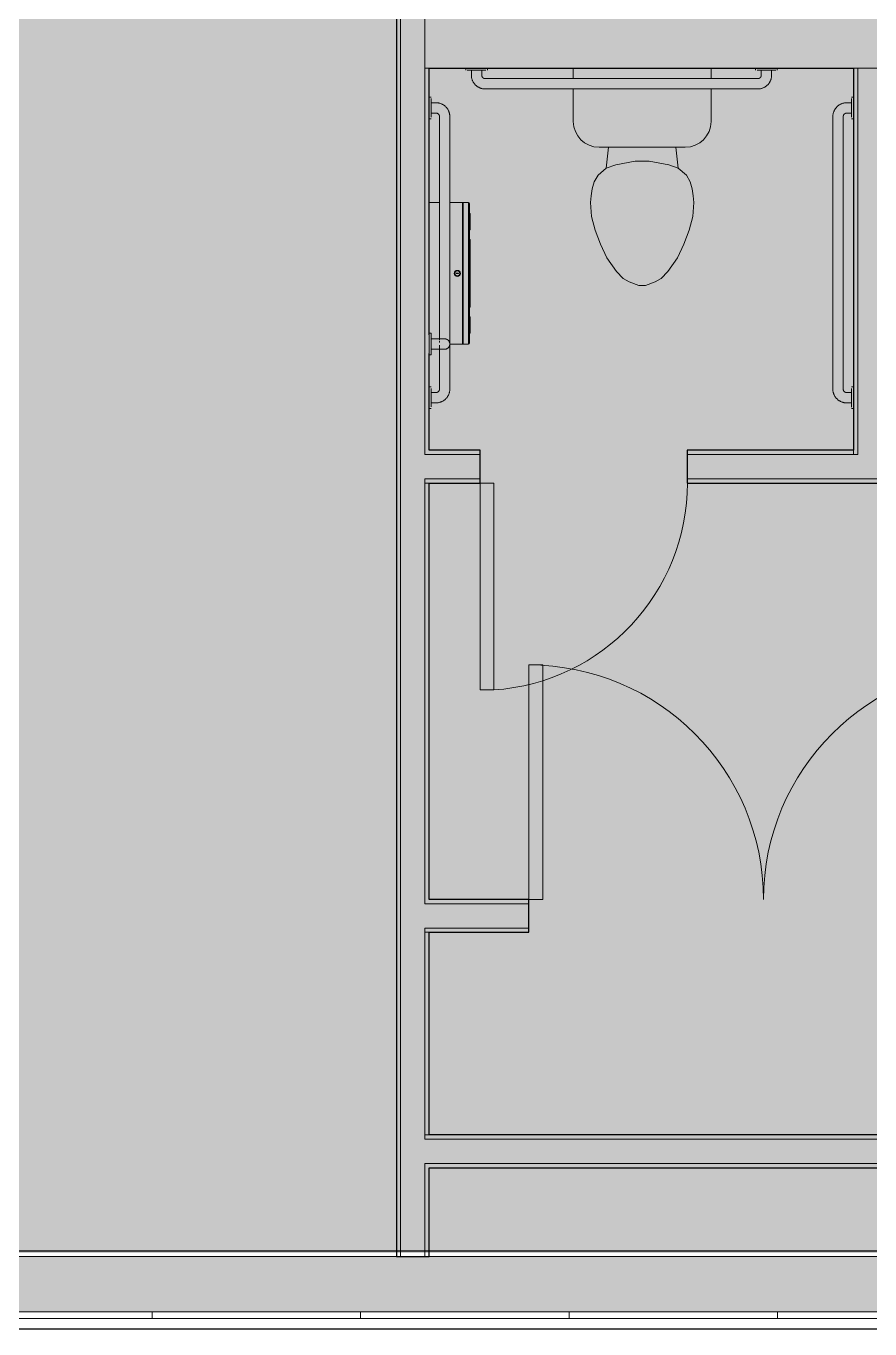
# Model space of a CAD drawing. Header units: inches. Extents: x -214893 to 4535, y -128673 to 1725.
# Drawn here: x 706.9 to 829.2, y -699 to -510.1 of the extents above; entities that cross this region are included whole.
import ezdxf

# ---------------------------------------------------------------- set-up
doc = ezdxf.new("R2010")
doc.units = ezdxf.units.IN
doc.header["$MEASUREMENT"] = 0
for name, color, linetype, lineweight in [('A-DETL-GENF', 92, 'Continuous', 9), ('A-DOOR', 31, 'Continuous', 9), ('A-WALL', 113, 'Continuous', 9), ('A-WALL-PATT', 111, 'Continuous', 25), ('I-WALL', 2, 'Continuous', 9), ('L-SITE-WALL', 31, 'Continuous', 9), ('P-SANR-FIXT', 6, 'Continuous', 9), ('Q-SPCQ', 91, 'Continuous', 9)]:
    doc.layers.add(name, color=color, linetype=linetype, lineweight=lineweight)

# ---------------------------------------------------------------- blocks, each defined once
blk = doc.blocks.new('Open Source Metal Building_Exterior_rvt-1-Floor Plan - Warehouse')
at = {"layer": 'A-WALL-PATT', "lineweight": 9}
h = blk.add_hatch(dxfattribs=at)
h.set_pattern_fill('FP_2', color=8, style=0, pattern_type=2)
h.set_pattern_definition([(161.57, (1.28, 1.28), (-10.2404037, -0.0005683), [0, -72.858, 8.09, 0]), (18.43, (-1.28, 1.28), (-10.2404037, 0.0005683), [0, -72.858, 8.09, 0]), (108.43, (1.28, 1.28), (5.118465, -25.601926), [24.282, -56.666]), (71.57, (-1.28, 1.28), (5.118465, 25.601926), [24.282, -56.666])])
h.paths.add_polyline_path([(-2103.12, -696.46), (385.56, -696.46), (385.56, -688.46), (-2103.12, -688.46)], flags=0)
h.paths.add_polyline_path([(2852.17, -696.46), (4519.44, -696.46), (4519.44, -688.46), (1644.4, -688.46), (1644.4, -696.46), (2310.62, -696.46)], flags=0)
h.paths.add_polyline_path([(421.56, -696.46), (1138.4, -696.46), (1138.4, -688.46), (421.56, -688.46)], flags=0)
h.paths.add_polyline_path([(1608.4, -696.46), (1608.4, -688.46), (1540.94, -688.46), (1540.94, -696.46)], flags=0)
h.paths.add_polyline_path([(1227.52, -696.46), (1234.94, -696.46), (1234.94, -688.46), (1174.4, -688.46), (1174.4, -696.46)], flags=0)
h = blk.add_hatch(dxfattribs=at)
h.set_pattern_fill('FP_3', style=0, pattern_type=2)
h.set_pattern_definition([(0, (0, 0), (0, 30.216), []), (90, (0, 0), (-30.216, 2e-15), [])])
h.paths.add_polyline_path([(2852.17, -697.46), (4520.44, -697.46), (4520.44, -696.46), (2042.31, -696.46), (2042.31, -697.46), (2310.62, -697.46)], flags=0)
h.paths.add_polyline_path([(1608.4, -697.46), (1608.4, -696.46), (1589.15, -696.46), (1589.15, -697.46)], flags=0)
h.paths.add_polyline_path([(1749.94, -696.46), (1753.78, -697.46), (2034.31, -697.46), (2034.31, -696.46), (1752.14, -696.46)], flags=0)
h.paths.add_polyline_path([(1644.4, -697.46), (1749.94, -697.46), (1749.94, -696.46), (1644.4, -696.46)], flags=0)
h.paths.add_polyline_path([(1540.94, -697.46), (1585.65, -697.46), (1585.65, -696.46), (1540.94, -696.46)], flags=0)
h.paths.add_polyline_path([(1227.52, -697.46), (1234.94, -697.46), (1234.94, -696.46), (1185.78, -696.46), (1185.78, -697.46)], flags=0)
h.paths.add_polyline_path([(1181.03, -697.46), (1181.03, -696.46), (1174.4, -696.46), (1174.4, -697.46)], flags=0)
h.paths.add_polyline_path([(898.65, -697.46), (898.65, -696.46), (626.94, -696.46), (626.94, -697.46), (889.05, -697.46)], flags=0)
h.paths.add_polyline_path([(902.15, -697.46), (1138.4, -697.46), (1138.4, -696.46), (902.15, -696.46), (902.15, -696.79)], flags=0)
h.paths.add_polyline_path([(421.56, -697.46), (623.44, -697.46), (623.44, -696.46), (421.56, -696.46)], flags=0)
h.paths.add_polyline_path([(367.94, -697.46), (370.44, -697.46), (370.44, -696.46), (-2111.12, -696.46), (-2111.12, -697.46), (279.8, -697.46)], flags=0)
h.paths.add_polyline_path([(379.19, -697.46), (385.56, -697.46), (385.56, -696.46), (378.44, -696.46), (378.44, -697.46)], flags=0)
at = {"layer": 'A-WALL', "color": 7}
for p, q in [((1138.4, -688.46), (421.56, -688.46)), ((1138.4, -696.46), (421.56, -696.46)), ((1138.4, -697.46), (421.56, -697.46))]:
    blk.add_line(p, q, dxfattribs=at)
at = {"layer": 'L-SITE-WALL', "color": 250, "lineweight": 25}
for p, q in [((1138.4, -687.71), (421.56, -687.71)), ((421.56, -698.96), (1138.4, -698.96))]:
    blk.add_line(p, q, dxfattribs=at)
blk = doc.blocks.new('Single-Flush - 30_ x 80_-506644-Floor Plan - Warehouse')
at = {"layer": 'A-DOOR', "lineweight": 13}
for p, q in [((13, 2.375), (13, 32.375)), ((15, 32.375), (13, 32.375)), ((15, 2.375), (15, 32.375)), ((15, 2.375), (13, 2.375))]:
    blk.add_line(p, q, dxfattribs=at)
at = {"layer": 'A-DOOR'}
blk.add_arc((15, 2.375), 30.067, 93.81407, 180, dxfattribs=at)
blk = doc.blocks.new('817_Grab_Bars - 8170-001420-V5-Floor Plan - Warehouse')
at = {"layer": 'Q-SPCQ'}
for p, q in [((765.64, -520.4), (765.36, -520.4)), ((765.64, -520.61), (765.64, -521.96)), ((766.36, -521.21), (765.64, -521.21)), ((765.64, -521.96), (765.64, -523.31)), ((765.64, -522.71), (766.36, -522.71)), ((765.36, -523.52), (765.64, -523.52)), ((766.86, -523.21), (766.86, -555.64)), ((768.36, -562.71), (768.36, -523.21)), ((766.86, -555.79), (766.86, -555.95)), ((766.86, -556.37), (766.86, -562.71)), ((765.64, -562.4), (765.36, -562.4)), ((765.64, -562.61), (765.64, -563.96)), ((766.36, -563.21), (765.64, -563.21)), ((765.64, -563.96), (765.64, -565.31)), ((765.64, -564.71), (766.36, -564.71)), ((765.36, -565.52), (765.64, -565.52))]:
    blk.add_line(p, q, dxfattribs=at)
at = {"layer": 'Q-SPCQ', "flags": 128}
for points in [[(768.36, -523.21), (768.36, -523.13), (768.35, -523.05), (768.35, -522.97), (768.33, -522.89), (768.32, -522.81), (768.3, -522.74), (768.28, -522.66), (768.26, -522.58), (768.23, -522.51), (768.2, -522.43), (768.17, -522.36), (768.13, -522.29), (768.1, -522.22), (768.05, -522.15), (768.01, -522.08), (767.96, -522.02), (767.91, -521.95), (767.86, -521.89), (767.81, -521.83), (767.75, -521.78), (767.69, -521.72), (767.63, -521.67), (767.57, -521.62), (767.51, -521.57), (767.44, -521.53), (767.37, -521.49), (767.3, -521.45), (767.23, -521.41), (767.16, -521.38), (767.08, -521.35), (767.01, -521.32), (766.93, -521.29), (766.86, -521.27), (766.78, -521.26), (766.7, -521.24), (766.62, -521.23), (766.54, -521.22), (766.46, -521.21), (766.38, -521.21), (766.36, -521.21)], [(766.36, -522.71), (766.38, -522.71), (766.4, -522.71), (766.42, -522.71), (766.44, -522.72), (766.46, -522.72), (766.48, -522.73), (766.5, -522.73), (766.52, -522.74), (766.54, -522.74), (766.55, -522.75), (766.57, -522.76), (766.59, -522.77), (766.61, -522.78), (766.63, -522.79), (766.64, -522.8), (766.66, -522.81), (766.67, -522.82), (766.69, -522.83), (766.7, -522.85), (766.72, -522.86), (766.73, -522.88), (766.74, -522.89), (766.76, -522.91), (766.77, -522.92), (766.78, -522.94), (766.79, -522.96), (766.8, -522.98), (766.81, -522.99), (766.82, -523.01), (766.83, -523.03), (766.83, -523.05), (766.84, -523.07), (766.84, -523.09), (766.85, -523.11), (766.85, -523.13), (766.86, -523.15), (766.86, -523.17), (766.86, -523.19), (766.86, -523.21), (766.86, -523.21)], [(766.36, -564.71), (766.44, -564.71), (766.52, -564.7), (766.6, -564.7), (766.68, -564.69), (766.76, -564.67), (766.83, -564.65), (766.91, -564.63), (766.99, -564.61), (767.06, -564.58), (767.14, -564.55), (767.21, -564.52), (767.28, -564.48), (767.35, -564.45), (767.42, -564.41), (767.49, -564.36), (767.55, -564.32), (767.62, -564.27), (767.68, -564.21), (767.74, -564.16), (767.79, -564.1), (767.85, -564.05), (767.9, -563.99), (767.95, -563.92), (768, -563.86), (768.04, -563.79), (768.08, -563.72), (768.12, -563.65), (768.16, -563.58), (768.19, -563.51), (768.22, -563.44), (768.25, -563.36), (768.28, -563.28), (768.3, -563.21), (768.32, -563.13), (768.33, -563.05), (768.34, -562.97), (768.35, -562.89), (768.36, -562.81), (768.36, -562.73), (768.36, -562.71)], [(766.86, -562.71), (766.86, -562.73), (766.86, -562.75), (766.86, -562.77), (766.85, -562.79), (766.85, -562.81), (766.85, -562.83), (766.84, -562.85), (766.83, -562.87), (766.83, -562.89), (766.82, -562.91), (766.81, -562.92), (766.8, -562.94), (766.79, -562.96), (766.78, -562.98), (766.77, -562.99), (766.76, -563.01), (766.75, -563.03), (766.74, -563.04), (766.72, -563.06), (766.71, -563.07), (766.69, -563.08), (766.68, -563.1), (766.66, -563.11), (766.65, -563.12), (766.63, -563.13), (766.61, -563.14), (766.6, -563.15), (766.58, -563.16), (766.56, -563.17), (766.54, -563.18), (766.52, -563.18), (766.5, -563.19), (766.48, -563.2), (766.46, -563.2), (766.44, -563.2), (766.42, -563.21), (766.4, -563.21), (766.38, -563.21), (766.36, -563.21), (766.36, -563.21)]]:
    blk.add_lwpolyline(points, dxfattribs=at)
blk = doc.blocks.new('817_Grab_Bars - 8170-001420-V6-Floor Plan - Warehouse')
at = {"layer": 'Q-SPCQ'}
for p, q in [((770.67, -516.21), (770.67, -516.49)), ((772.23, -516.49), (770.88, -516.49)), ((771.48, -516.49), (771.48, -517.21)), ((773.59, -516.49), (772.23, -516.49)), ((772.98, -517.21), (772.98, -516.49)), ((773.8, -516.49), (773.8, -516.21)), ((812.67, -516.21), (812.67, -516.49)), ((814.23, -516.49), (812.88, -516.49)), ((813.48, -516.49), (813.48, -517.21)), ((815.59, -516.49), (814.23, -516.49)), ((814.98, -517.21), (814.98, -516.49)), ((815.8, -516.49), (815.8, -516.21)), ((812.98, -517.71), (773.48, -517.71)), ((773.48, -519.21), (812.98, -519.21))]:
    blk.add_line(p, q, dxfattribs=at)
at = {"layer": 'Q-SPCQ', "flags": 128}
for points in [[(771.48, -517.21), (771.49, -517.29), (771.49, -517.37), (771.5, -517.45), (771.51, -517.53), (771.52, -517.61), (771.54, -517.69), (771.56, -517.76), (771.59, -517.84), (771.61, -517.92), (771.64, -517.99), (771.68, -518.06), (771.71, -518.13), (771.75, -518.2), (771.79, -518.27), (771.83, -518.34), (771.88, -518.41), (771.93, -518.47), (771.98, -518.53), (772.03, -518.59), (772.09, -518.65), (772.15, -518.7), (772.21, -518.75), (772.27, -518.8), (772.34, -518.85), (772.4, -518.89), (772.47, -518.94), (772.54, -518.97), (772.61, -519.01), (772.69, -519.04), (772.76, -519.07), (772.83, -519.1), (772.91, -519.13), (772.99, -519.15), (773.07, -519.17), (773.14, -519.18), (773.22, -519.19), (773.3, -519.2), (773.38, -519.21), (773.46, -519.21), (773.48, -519.21)], [(773.48, -517.71), (773.46, -517.71), (773.44, -517.71), (773.42, -517.71), (773.4, -517.7), (773.39, -517.7), (773.37, -517.7), (773.35, -517.69), (773.33, -517.69), (773.31, -517.68), (773.29, -517.67), (773.27, -517.66), (773.25, -517.65), (773.24, -517.64), (773.22, -517.63), (773.2, -517.62), (773.19, -517.61), (773.17, -517.6), (773.15, -517.59), (773.14, -517.57), (773.13, -517.56), (773.11, -517.54), (773.1, -517.53), (773.09, -517.51), (773.07, -517.5), (773.06, -517.48), (773.05, -517.46), (773.04, -517.45), (773.03, -517.43), (773.03, -517.41), (773.02, -517.39), (773.01, -517.37), (773.01, -517.35), (773, -517.33), (773, -517.32), (772.99, -517.3), (772.99, -517.28), (772.99, -517.26), (772.99, -517.24), (772.98, -517.22), (772.98, -517.21)], [(812.98, -519.21), (813.06, -519.21), (813.14, -519.2), (813.22, -519.2), (813.3, -519.19), (813.38, -519.17), (813.46, -519.15), (813.54, -519.13), (813.61, -519.11), (813.69, -519.08), (813.76, -519.05), (813.84, -519.02), (813.91, -518.98), (813.98, -518.95), (814.05, -518.91), (814.11, -518.86), (814.18, -518.82), (814.24, -518.77), (814.3, -518.71), (814.36, -518.66), (814.42, -518.6), (814.47, -518.55), (814.53, -518.49), (814.58, -518.42), (814.62, -518.36), (814.67, -518.29), (814.71, -518.22), (814.75, -518.15), (814.78, -518.08), (814.82, -518.01), (814.85, -517.94), (814.88, -517.86), (814.9, -517.78), (814.92, -517.71), (814.94, -517.63), (814.96, -517.55), (814.97, -517.47), (814.98, -517.39), (814.98, -517.31), (814.98, -517.23), (814.98, -517.21)], [(813.48, -517.21), (813.48, -517.23), (813.48, -517.25), (813.48, -517.27), (813.48, -517.29), (813.47, -517.31), (813.47, -517.33), (813.47, -517.35), (813.46, -517.37), (813.45, -517.39), (813.45, -517.41), (813.44, -517.42), (813.43, -517.44), (813.42, -517.46), (813.41, -517.48), (813.4, -517.49), (813.39, -517.51), (813.37, -517.53), (813.36, -517.54), (813.35, -517.56), (813.33, -517.57), (813.32, -517.58), (813.3, -517.6), (813.29, -517.61), (813.27, -517.62), (813.25, -517.63), (813.24, -517.64), (813.22, -517.65), (813.2, -517.66), (813.18, -517.67), (813.17, -517.68), (813.15, -517.68), (813.13, -517.69), (813.11, -517.7), (813.09, -517.7), (813.07, -517.7), (813.05, -517.71), (813.03, -517.71), (813.01, -517.71), (812.99, -517.71), (812.98, -517.71)]]:
    blk.add_lwpolyline(points, dxfattribs=at)
blk = doc.blocks.new('Dispenser-Toilet_Tissue-Frost_Products_LTD_-Jumbo-169 - Steel-Brushed-Stainless_Steel-V8-Floor Plan - Warehouse')
at = {"layer": 'Q-SPCQ', "lineweight": 13}
for p, q in [((766.89, -535.69), (765.36, -535.69)), ((770.2, -535.69), (768.33, -535.69)), ((770.2, -535.69), (770.2, -556.19)), ((770.26, -556.13), (770.26, -535.75)), ((770.29, -535.75), (770.26, -535.75)), ((771.06, -535.69), (770.29, -535.69)), ((770.29, -535.69), (770.29, -535.75)), ((770.29, -535.75), (770.29, -556.13)), ((771.06, -556.19), (771.06, -535.69)), ((771.22, -537.2), (771.22, -535.85)), ((771.22, -554.68), (771.22, -537.2)), ((771.32, -539.53), (771.32, -537.36)), ((771.22, -541), (771.22, -539.69)), ((771.32, -550.69), (771.32, -541.19)), ((769.26, -545.9), (769.26, -545.98)), ((769.6, -545.9), (769.26, -545.9)), ((769.26, -545.98), (769.6, -545.98)), ((769.6, -545.98), (769.6, -545.9)), ((771.22, -552.18), (771.22, -550.88)), ((771.32, -554.52), (771.32, -552.34)), ((771.22, -556.03), (771.22, -554.68)), ((768.33, -556.19), (770.2, -556.19)), ((770.26, -556.13), (770.29, -556.13)), ((770.29, -556.13), (770.29, -556.19)), ((770.29, -556.19), (771.06, -556.19))]:
    blk.add_line(p, q, dxfattribs=at)
for radius in [0.438, 0.357]:
    blk.add_circle((769.44, -545.94), radius, dxfattribs=at)
for centre, radius, start, end in [((770.2, -535.75), 0.06, 0, 90), ((771.06, -535.85), 0.16, 0, 90), ((771.14, -537.36), 0.18, 0, 63.6122), ((771.2, -538.91), 0.118, 10.8116, 82.3569), ((771.17, -538.91), 0.151, 289.6341, 357.321), ((771.17, -538.93), 0.151, 289.6341, 356.8331), ((771.14, -538.94), 0.18, 296.3878, 0), ((771.2, -539.52), 0.119, 10.0401, 81.5195), ((771.17, -539.51), 0.151, 289.6341, 357.321), ((771.17, -539.52), 0.151, 289.6341, 357.321), ((771.14, -539.53), 0.18, 296.3878, 0), ((771.1, -541.19), 0.22, 0, 56.9443), ((771.1, -550.69), 0.22, 303.0557, 0), ((771.14, -552.34), 0.18, 0, 63.6122), ((771.17, -552.35), 0.151, 2.679, 70.3659), ((771.17, -552.36), 0.151, 2.679, 70.3659), ((771.2, -552.36), 0.119, 278.4805, 349.9599), ((771.14, -552.93), 0.18, 0, 63.6084), ((771.17, -552.94), 0.151, 3.1667, 70.3726), ((771.17, -552.96), 0.151, 2.679, 70.3653), ((771.2, -552.96), 0.118, 277.6431, 349.1884), ((771.14, -554.52), 0.18, 296.3878, 0), ((770.2, -556.13), 0.0601, 270, 357.3185), ((771.06, -556.03), 0.16, 270, 359.0019)]:
    blk.add_arc(centre, radius, start, end, dxfattribs=at)
blk = doc.blocks.new('Toilet-Domestic-3D - Toilet-Domestic-3D-V10-Floor Plan - Warehouse')
at = {"layer": 'P-SANR-FIXT'}
for p, q in [((-9.98, 17.95), (-9.98, 19.48)), ((9.98, 19.48), (9.98, 17.95)), ((-9.98, 11.75), (-9.98, 16.5)), ((9.98, 16.51), (9.98, 11.75)), ((6.25, 8.02), (-6.25, 8.02)), ((-4.86, 8.02), (-5.21, 5)), ((4.86, 8.02), (5.21, 5)), ((-1, 6), (-3.84, 5.5)), ((1, 6), (-1, 6)), ((3.84, 5.5), (1, 6)), ((-6.4, 4), (-6.97, 3)), ((-5.21, 5), (-6.4, 4)), ((-3.84, 5.5), (-5.21, 5)), ((5.21, 5), (3.84, 5.5)), ((6.4, 4), (5.21, 5)), ((6.97, 3), (6.4, 4)), ((-7.24, 2), (-7.41, 1)), ((-6.97, 3), (-7.24, 2)), ((7.24, 2), (6.97, 3)), ((7.41, 1), (7.24, 2)), ((-7.41, 1), (-7.5, 0)), ((-7.5, 0), (-7.33, -1.99)), ((7.33, -1.99), (7.5, 0)), ((7.5, 0), (7.41, 1)), ((-7.33, -1.99), (-6.79, -4)), ((6.79, -4), (7.33, -1.99)), ((-6.79, -4), (-6.06, -6)), ((6.06, -6), (6.79, -4)), ((-6.06, -6), (-5.13, -8)), ((5.13, -8), (6.06, -6)), ((-5.13, -8), (-3.74, -10)), ((3.74, -10), (5.13, -8)), ((-3.74, -10), (-2.74, -11)), ((-2.74, -11), (-1.87, -11.5)), ((1.87, -11.5), (2.74, -11)), ((2.74, -11), (3.74, -10)), ((-1.87, -11.5), (-0.5, -12)), ((-0.5, -12), (0.5, -12)), ((0.5, -12), (1.87, -11.5))]:
    blk.add_line(p, q, dxfattribs=at)
for centre, start, end in [((-6.25, 11.75), 180, 270), ((6.25, 11.75), 270, 360)]:
    blk.add_arc(centre, 3.73, start, end, dxfattribs=at)
blk = doc.blocks.new('817_Grab_Bars - 8170-001180-646778-Floor Plan - Warehouse')
at = {"layer": 'Q-SPCQ'}
for p, q in [((765.64, -554.62), (765.36, -554.62)), ((765.64, -554.62), (765.36, -554.62)), ((765.36, -554.62), (765.36, -554.83)), ((765.36, -557.75), (765.36, -554.62)), ((765.64, -554.83), (765.64, -554.62)), ((765.64, -554.62), (765.64, -554.83)), ((765.64, -554.83), (765.64, -554.62)), ((765.64, -554.62), (765.64, -557.75)), ((766.36, -555.44), (765.64, -555.44)), ((766.36, -555.44), (765.64, -555.44)), ((765.64, -556.94), (766.36, -556.94)), ((765.64, -556.94), (766.36, -556.94)), ((765.36, -557.54), (765.36, -557.75)), ((765.36, -557.75), (765.64, -557.75)), ((765.36, -557.75), (765.64, -557.75)), ((765.64, -557.75), (765.64, -557.54)), ((765.64, -557.54), (765.64, -557.75)), ((765.64, -557.75), (765.64, -557.54))]:
    blk.add_line(p, q, dxfattribs=at)
at = {"layer": 'Q-SPCQ', "flags": 128}
for points in [[(766.36, -555.44), (766.41, -555.44), (766.46, -555.44), (766.51, -555.44), (766.56, -555.44), (766.61, -555.44), (766.66, -555.44), (766.7, -555.44), (766.75, -555.44), (766.8, -555.44), (766.85, -555.44), (766.89, -555.44), (766.94, -555.44), (766.98, -555.44), (767.02, -555.44), (767.07, -555.44), (767.11, -555.44), (767.15, -555.44), (767.18, -555.44), (767.22, -555.44), (767.26, -555.44), (767.29, -555.44), (767.32, -555.44), (767.35, -555.44), (767.38, -555.44), (767.41, -555.44), (767.44, -555.44), (767.46, -555.44), (767.48, -555.44), (767.51, -555.44), (767.52, -555.44), (767.54, -555.44), (767.56, -555.44), (767.57, -555.44), (767.58, -555.44), (767.59, -555.44), (767.6, -555.44), (767.6, -555.44), (767.61, -555.44), (767.61, -555.44)], [(767.61, -555.44), (767.61, -555.44), (767.61, -555.44), (767.6, -555.44), (767.59, -555.44), (767.58, -555.44), (767.57, -555.44), (767.56, -555.44), (767.55, -555.44), (767.53, -555.44), (767.51, -555.44), (767.49, -555.44), (767.47, -555.44), (767.44, -555.44), (767.42, -555.44), (767.39, -555.44), (767.36, -555.44), (767.33, -555.44), (767.3, -555.44), (767.27, -555.44), (767.23, -555.44), (767.19, -555.44), (767.16, -555.44), (767.12, -555.44), (767.08, -555.44), (767.03, -555.44), (766.99, -555.44), (766.95, -555.44), (766.9, -555.44), (766.86, -555.44), (766.81, -555.44), (766.77, -555.44), (766.72, -555.44), (766.67, -555.44), (766.62, -555.44), (766.57, -555.44), (766.52, -555.44), (766.47, -555.44), (766.42, -555.44), (766.37, -555.44), (766.36, -555.44)], [(767.61, -556.94), (767.61, -556.94), (767.61, -556.94), (767.6, -556.94), (767.59, -556.94), (767.58, -556.94), (767.57, -556.94), (767.56, -556.94), (767.55, -556.94), (767.53, -556.94), (767.51, -556.94), (767.49, -556.94), (767.47, -556.94), (767.44, -556.94), (767.42, -556.94), (767.39, -556.94), (767.36, -556.94), (767.33, -556.94), (767.3, -556.94), (767.27, -556.94), (767.23, -556.94), (767.19, -556.94), (767.16, -556.94), (767.12, -556.94), (767.08, -556.94), (767.03, -556.94), (766.99, -556.94), (766.95, -556.94), (766.9, -556.94), (766.86, -556.94), (766.81, -556.94), (766.77, -556.94), (766.72, -556.94), (766.67, -556.94), (766.62, -556.94), (766.57, -556.94), (766.52, -556.94), (766.47, -556.94), (766.42, -556.94), (766.37, -556.94), (766.36, -556.94)], [(766.36, -556.94), (766.41, -556.94), (766.46, -556.94), (766.51, -556.94), (766.56, -556.94), (766.61, -556.94), (766.66, -556.94), (766.7, -556.94), (766.75, -556.94), (766.8, -556.94), (766.85, -556.94), (766.89, -556.94), (766.94, -556.94), (766.98, -556.94), (767.02, -556.94), (767.07, -556.94), (767.11, -556.94), (767.15, -556.94), (767.18, -556.94), (767.22, -556.94), (767.26, -556.94), (767.29, -556.94), (767.32, -556.94), (767.35, -556.94), (767.38, -556.94), (767.41, -556.94), (767.44, -556.94), (767.46, -556.94), (767.48, -556.94), (767.51, -556.94), (767.52, -556.94), (767.54, -556.94), (767.56, -556.94), (767.57, -556.94), (767.58, -556.94), (767.59, -556.94), (767.6, -556.94), (767.6, -556.94), (767.61, -556.94), (767.61, -556.94)], [(767.61, -555.44), (767.64, -555.44), (767.67, -555.44), (767.7, -555.44), (767.73, -555.45), (767.76, -555.45), (767.79, -555.46), (767.82, -555.47), (767.85, -555.48), (767.87, -555.49), (767.9, -555.5), (767.93, -555.51), (767.96, -555.52), (767.98, -555.54), (768.01, -555.55), (768.03, -555.57), (768.06, -555.59), (768.08, -555.6), (768.1, -555.62), (768.13, -555.64), (768.15, -555.66), (768.17, -555.69), (768.19, -555.71), (768.21, -555.73), (768.22, -555.76), (768.24, -555.78), (768.26, -555.81), (768.27, -555.83), (768.28, -555.86), (768.3, -555.89), (768.31, -555.92), (768.32, -555.94), (768.33, -555.97), (768.34, -556), (768.34, -556.03), (768.35, -556.06), (768.35, -556.09), (768.36, -556.12), (768.36, -556.15), (768.36, -556.18), (768.36, -556.19)], [(768.36, -556.19), (768.36, -556.22), (768.36, -556.25), (768.35, -556.28), (768.35, -556.31), (768.34, -556.34), (768.34, -556.37), (768.33, -556.39), (768.32, -556.42), (768.31, -556.45), (768.3, -556.48), (768.29, -556.51), (768.27, -556.53), (768.26, -556.56), (768.24, -556.59), (768.23, -556.61), (768.21, -556.64), (768.19, -556.66), (768.17, -556.68), (768.15, -556.7), (768.13, -556.73), (768.11, -556.75), (768.09, -556.77), (768.06, -556.78), (768.04, -556.8), (768.01, -556.82), (767.99, -556.83), (767.96, -556.85), (767.94, -556.86), (767.91, -556.87), (767.88, -556.89), (767.85, -556.9), (767.82, -556.91), (767.8, -556.91), (767.77, -556.92), (767.74, -556.93), (767.71, -556.93), (767.68, -556.93), (767.65, -556.94), (767.62, -556.94), (767.61, -556.94)]]:
    blk.add_lwpolyline(points, dxfattribs=at)
blk = doc.blocks.new('Double-Flush - 68_ x 80_-701900-Floor Plan - Warehouse')
at = {"layer": 'A-DOOR', "lineweight": 13}
for p, q in [((-34, 36.38), (-32, 36.38)), ((-34, 2.38), (-34, 36.38)), ((-32, 2.38), (-32, 36.38)), ((32, 2.38), (32, 36.32)), ((34, 2.38), (34, 36.38)), ((-34, 2.38), (-32, 2.38)), ((34, 2.38), (32, 2.38))]:
    blk.add_line(p, q, dxfattribs=at)
at = {"layer": 'A-DOOR'}
for centre, start, end in [((-34, 2.38), 0, 90), ((34, 2.38), 90, 180)]:
    blk.add_arc(centre, 34, start, end, dxfattribs=at)

msp = doc.modelspace()

# ---------------------------------------------------------------- hatches: boundary and pattern name
at = {"layer": 'A-DETL-GENF'}
h = msp.add_hatch(color=7, dxfattribs=at)
h.paths.add_polyline_path([(3555.26, -687.96), (4511.44, -687.96), (4511.44, 1701.04), (-2108, 1701.04), (-2108, -687.96), (2852.17, -687.96)], flags=0)
h.paths.add_polyline_path([(-1744.12, -329.46), (-1744.12, -329.46), (-1744.12, -325.96)], flags=0)

# ---------------------------------------------------------------- linework, layer by layer
at = {"layer": 'A-WALL'}
for p, q in [((761.23, -201.46), (761.23, -688.46)), ((764.73, -448.21), (764.73, -572.21)), ((764.73, -516.21), (765.36, -516.21)), ((831.61, -516.21), (826.86, -516.21)), ((827.48, -572.21), (827.48, -516.21)), ((764.73, -572.21), (772.73, -572.21)), ((802.73, -572.21), (827.48, -572.21)), ((826.86, -572.21), (826.86, -571.59)), ((764.73, -575.71), (764.73, -637.34)), ((764.73, -575.71), (772.73, -575.71)), ((802.73, -575.71), (834.86, -575.71)), ((764.73, -576.34), (765.36, -576.34)), ((764.73, -637.34), (779.81, -637.34)), ((764.73, -641.46), (764.73, -640.84)), ((764.73, -640.84), (779.81, -640.84)), ((764.73, -671.46), (764.73, -641.46)), ((764.73, -641.46), (765.36, -641.46)), ((764.73, -670.84), (765.36, -670.84)), ((764.73, -671.46), (862.89, -671.46)), ((764.73, -674.96), (1020.76, -674.96)), ((764.73, -674.96), (764.73, -688.46))]:
    msp.add_line(p, q, dxfattribs=at)
at = {"layer": 'A-WALL', "lineweight": 25}
msp.add_line((765.36, -516.21), (826.86, -516.21), dxfattribs=at)
at = {"layer": 'I-WALL', "lineweight": 25}
for p, q in [((760.61, -200.84), (760.61, -688.46)), ((765.36, -554.83), (765.36, -516.21)), ((826.86, -516.21), (826.86, -571.59)), ((765.36, -571.59), (765.36, -557.54)), ((772.73, -571.59), (765.36, -571.59)), ((772.73, -576.34), (772.73, -571.59)), ((826.86, -571.59), (802.73, -571.59)), ((802.73, -571.59), (802.73, -576.34)), ((765.36, -636.71), (765.36, -576.34)), ((765.36, -576.34), (772.73, -576.34)), ((802.73, -576.34), (834.86, -576.34)), ((779.81, -636.71), (765.36, -636.71)), ((779.81, -641.46), (779.81, -636.71)), ((765.36, -670.84), (765.36, -641.46)), ((765.36, -641.46), (779.81, -641.46)), ((862.26, -670.84), (765.36, -670.84)), ((765.36, -675.59), (1020.76, -675.59)), ((765.36, -688.46), (765.36, -675.59)), ((760.61, -688.46), (765.36, -688.46))]:
    msp.add_line(p, q, dxfattribs=at)

# ---------------------------------------------------------------- block references
at = {"lineweight": 5}
msp.add_blockref('Open Source Metal Building_Exterior_rvt-1-Floor Plan - Warehouse', (0, 0), dxfattribs=at)
at = {"layer": 'A-DOOR', "rotation": 180}
msp.add_blockref('Single-Flush - 30_ x 80_-506644-Floor Plan - Warehouse', (787.73, -573.96), dxfattribs=at)
at = {"layer": 'A-DOOR'}
msp.add_blockref('Double-Flush - 68_ x 80_-701900-Floor Plan - Warehouse', (813.81, -639.09), dxfattribs=at)
at = {"layer": 'P-SANR-FIXT'}
msp.add_blockref('Toilet-Domestic-3D - Toilet-Domestic-3D-V10-Floor Plan - Warehouse', (796.23, -535.69), dxfattribs=at)
at = {"layer": 'Q-SPCQ'}
for name in ['817_Grab_Bars - 8170-001420-V6-Floor Plan - Warehouse', '817_Grab_Bars - 8170-001420-V5-Floor Plan - Warehouse', 'Dispenser-Toilet_Tissue-Frost_Products_LTD_-Jumbo-169 - Steel-Brushed-Stainless_Steel-V8-Floor Plan - Warehouse', '817_Grab_Bars - 8170-001180-646778-Floor Plan - Warehouse']:
    msp.add_blockref(name, (0, 0), dxfattribs=at)
at = {"layer": 'Q-SPCQ', "rotation": 270.0000000000001}
msp.add_blockref('817_Grab_Bars - 8170-001420-V6-Floor Plan - Warehouse', (1343.07, 250.27), dxfattribs=at)

doc.saveas('drawing.dxf')
